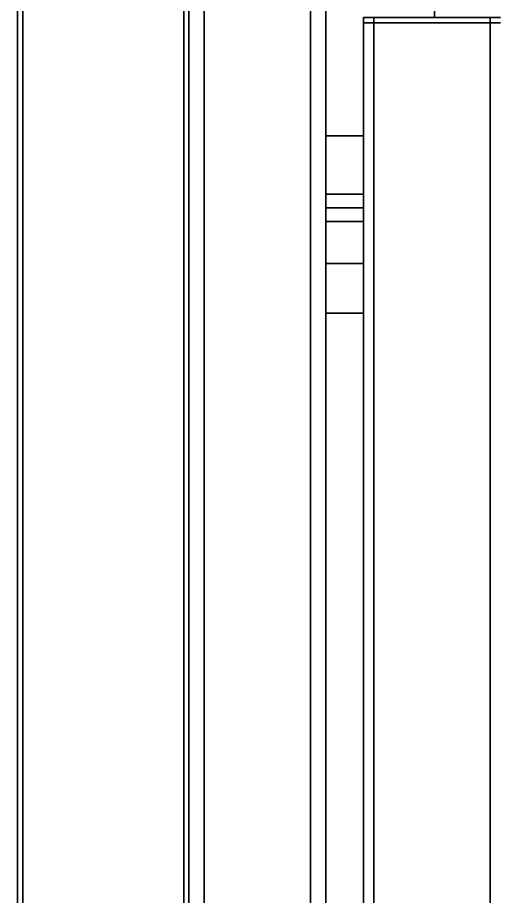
# Model space of a CAD drawing. Header units: millimetres. Extents: x 32496 to 166256, y 3504 to 23939.
# Drawn here: x 71740 to 72019, y 14210 to 14723 of the extents above; entities that cross this region are included whole.
import ezdxf

# ---------------------------------------------------------------- set-up
doc = ezdxf.new("R2010")
doc.units = ezdxf.units.MM
doc.layers.get('0').update_dxf_attribs({"lineweight": 35})

# ---------------------------------------------------------------- blocks, each defined once
blk = doc.blocks.new('8-1250')
at = {"linetype": 'Continuous'}
for p, q in [((-1306.63, -32152.29), (-1306.63, -34671.29)), ((-1303.63, -32152.29), (-1303.63, -34671.29)), ((-1209.63, -32152.29), (-1209.63, -34671.29)), ((-1206.63, -32152.29), (-1206.63, -34671.29)), ((-1197.63, -32152.29), (-1197.63, -34671.29)), ((-1135.63, -32152.29), (-1135.63, -34671.29)), ((-1126.63, -32232.29), (-1126.63, -34591.29)), ((-1063.13, -32232.29), (-1063.13, -32248.79)), ((-1104.63, -32248.79), (-1104.63, -32251.79)), ((-1104.63, -32248.79), (-1024.63, -32248.79)), ((-1098.63, -32251.79), (-1098.63, -32248.79)), ((-1030.63, -32248.79), (-1030.63, -32251.79)), ((-1104.63, -32251.79), (-1104.63, -34571.79)), ((-1104.63, -32251.79), (-1024.63, -32251.79)), ((-1104.63, -32251.79), (-1024.63, -32251.79)), ((-1098.63, -34571.79), (-1098.63, -32251.79)), ((-1030.63, -32251.79), (-1030.63, -34571.79)), ((-1126.63, -32317.79), (-1104.63, -32317.79)), ((-1126.63, -32351.79), (-1104.63, -32351.79)), ((-1126.63, -32359.79), (-1104.63, -32359.79)), ((-1126.63, -32367.79), (-1104.63, -32367.79)), ((-1126.63, -32392.29), (-1104.63, -32392.29)), ((-1104.63, -32421.29), (-1126.63, -32421.29))]:
    blk.add_line(p, q, dxfattribs=at)

msp = doc.modelspace()

# ---------------------------------------------------------------- block references
at = {"color": 6}
msp.add_blockref('8-1250', (73046.131, 46971.457), dxfattribs=at)

doc.saveas('drawing.dxf')
